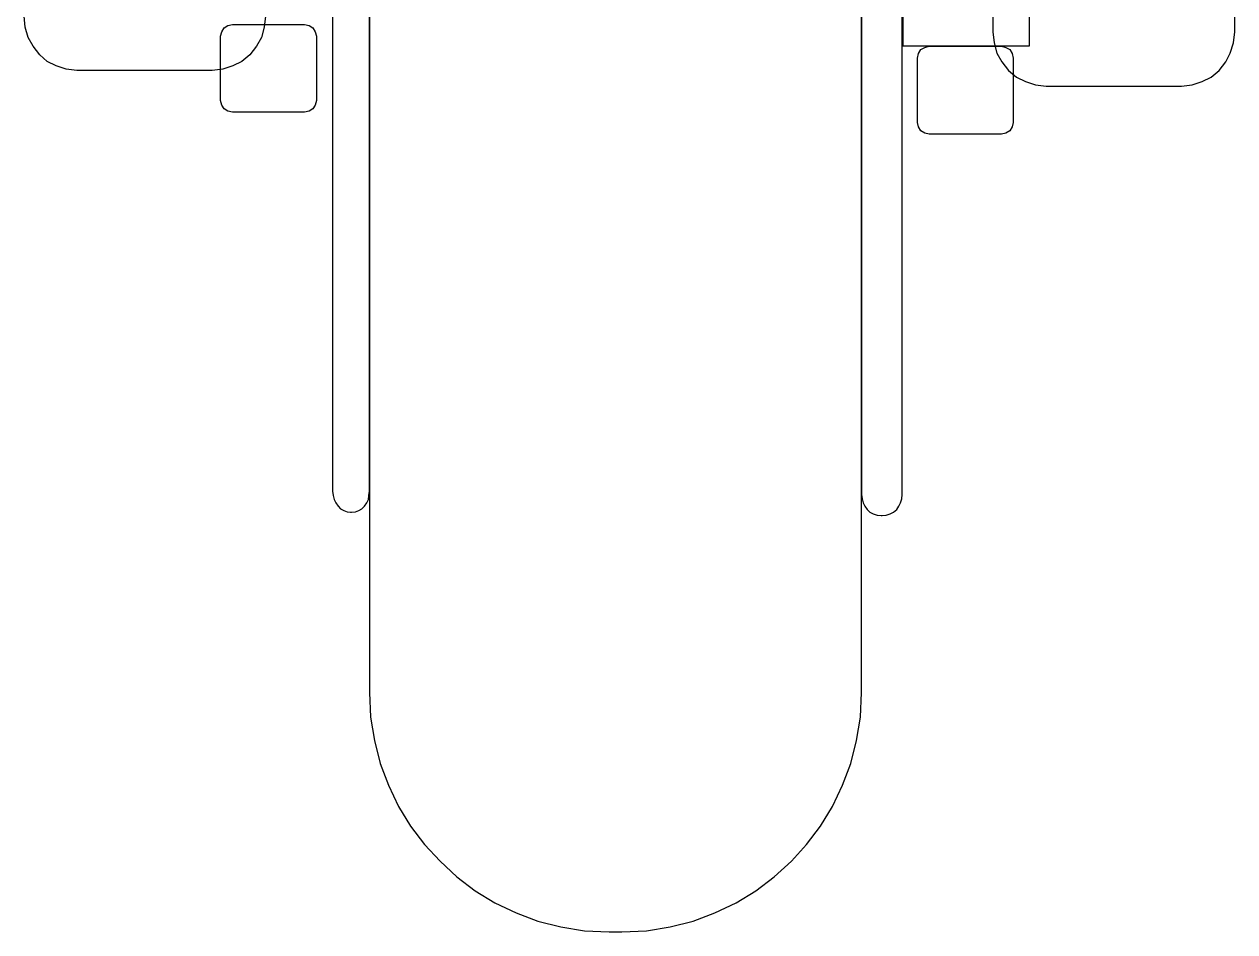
# Model space of a CAD drawing. Extents: x 81.2 to 102.2, y 189 to 198.5.
# Drawn here: x 100.74 to 101.289, y 190.519 to 190.932 of the extents above; entities that cross this region are included whole.
import ezdxf

# ---------------------------------------------------------------- set-up
doc = ezdxf.new("R2010")
doc.units = 0
doc.layers.get('0').update_dxf_attribs({"linetype": 'CONTINUOUS'})

msp = doc.modelspace()

# ---------------------------------------------------------------- linework, layer by layer
for p, q in [((101.19601, 190.92184), (101.19601, 191.44909)), ((101.13858, 191.38227), (101.13858, 190.92184)), ((100.89644, 191.37363), (100.89644, 190.6281)), ((101.11978, 190.6281), (101.11978, 191.3716)), ((100.87967, 191.30528), (100.87967, 190.71958)), ((100.89644, 190.71958), (100.89644, 191.30528)), ((101.11978, 191.30376), (101.11978, 190.71806)), ((101.13833, 190.71806), (101.13833, 191.30376)), ((101.17949, 191.05753), (101.17949, 190.9282)), ((101.28927, 190.9282), (101.28927, 191.05753)), ((100.74017, 190.93023), (100.73966, 190.93531)), ((100.84917, 190.93531), (100.84867, 190.93023)), ((100.74144, 190.92566), (100.74017, 190.93023)), ((100.82935, 190.9282), (100.83037, 190.92998)), ((100.83037, 190.92998), (100.83215, 190.93099)), ((100.83215, 190.93099), (100.83418, 190.9315)), ((100.83418, 190.9315), (100.86696, 190.9315)), ((100.84867, 190.93023), (100.8474, 190.92566)), ((100.86696, 190.9315), (100.86899, 190.93099)), ((100.86899, 190.93099), (100.87077, 190.92998)), ((100.87077, 190.92998), (100.87179, 190.9282)), ((100.74372, 190.92159), (100.74144, 190.92566)), ((100.82885, 190.92616), (100.82935, 190.9282)), ((100.82885, 190.89694), (100.82885, 190.92616)), ((100.8474, 190.92566), (100.84511, 190.92159)), ((100.87179, 190.9282), (100.8723, 190.92616)), ((100.8723, 190.92616), (100.8723, 190.89694)), ((101.17949, 190.9282), (101.18, 190.92312)), ((101.28876, 190.92312), (101.28927, 190.9282)), ((100.74677, 190.91778), (100.74372, 190.92159)), ((100.84511, 190.92159), (100.84206, 190.91778)), ((101.13858, 190.92184), (101.19601, 190.92184)), ((101.14519, 190.91625), (101.1457, 190.91829)), ((101.1457, 190.91829), (101.14672, 190.92007)), ((101.14672, 190.92007), (101.14849, 190.92108)), ((101.14849, 190.92108), (101.15053, 190.92159)), ((101.15053, 190.92159), (101.18331, 190.92159)), ((101.18, 190.92312), (101.18127, 190.91854)), ((101.18127, 190.91854), (101.18356, 190.91448)), ((101.18331, 190.92159), (101.18534, 190.92108)), ((101.18534, 190.92108), (101.18712, 190.92007)), ((101.18712, 190.92007), (101.18813, 190.91829)), ((101.18813, 190.91829), (101.18864, 190.91625)), ((101.2852, 190.91448), (101.28723, 190.91854)), ((101.28723, 190.91854), (101.28876, 190.92312)), ((100.75008, 190.91473), (100.74677, 190.91778)), ((100.75414, 190.9127), (100.75008, 190.91473)), ((100.75871, 190.91117), (100.75414, 190.9127)), ((100.83444, 190.9127), (100.82986, 190.91117)), ((100.8385, 190.91473), (100.83444, 190.9127)), ((100.84206, 190.91778), (100.8385, 190.91473)), ((101.14519, 190.88703), (101.14519, 190.91625)), ((101.18356, 190.91448), (101.18661, 190.91066)), ((101.18864, 190.91625), (101.18864, 190.88703)), ((101.28215, 190.91066), (101.2852, 190.91448)), ((100.76354, 190.91066), (100.75871, 190.91117)), ((100.82503, 190.91066), (100.76354, 190.91066)), ((100.82986, 190.91117), (100.82503, 190.91066)), ((101.18661, 190.91066), (101.19017, 190.90761)), ((101.19017, 190.90761), (101.19423, 190.90558)), ((101.27453, 190.90558), (101.27859, 190.90761)), ((101.27859, 190.90761), (101.28215, 190.91066)), ((101.19423, 190.90558), (101.19881, 190.90406)), ((101.19881, 190.90406), (101.20363, 190.90355)), ((101.20363, 190.90355), (101.26513, 190.90355)), ((101.26513, 190.90355), (101.26995, 190.90406)), ((101.26995, 190.90406), (101.27453, 190.90558)), ((100.82935, 190.89491), (100.82885, 190.89694)), ((100.8723, 190.89694), (100.87179, 190.89491)), ((100.83037, 190.89313), (100.82935, 190.89491)), ((100.83215, 190.89211), (100.83037, 190.89313)), ((100.83418, 190.89161), (100.83215, 190.89211)), ((100.86696, 190.89161), (100.83418, 190.89161)), ((100.86899, 190.89211), (100.86696, 190.89161)), ((100.87077, 190.89313), (100.86899, 190.89211)), ((100.87179, 190.89491), (100.87077, 190.89313)), ((101.1457, 190.885), (101.14519, 190.88703)), ((101.18864, 190.88703), (101.18813, 190.885)), ((101.14672, 190.88322), (101.1457, 190.885)), ((101.14849, 190.8822), (101.14672, 190.88322)), ((101.15053, 190.8817), (101.14849, 190.8822)), ((101.18331, 190.8817), (101.15053, 190.8817)), ((101.18534, 190.8822), (101.18331, 190.8817)), ((101.18712, 190.88322), (101.18534, 190.8822)), ((101.18813, 190.885), (101.18712, 190.88322)), ((100.87967, 190.71958), (100.87992, 190.71755)), ((100.87992, 190.71755), (100.88043, 190.71577)), ((100.88043, 190.71577), (100.88119, 190.71424)), ((100.89517, 190.71424), (100.89593, 190.71577)), ((100.89593, 190.71577), (100.89618, 190.71755)), ((100.89618, 190.71755), (100.89644, 190.71958)), ((101.11978, 190.71806), (101.12003, 190.71602)), ((101.12003, 190.71602), (101.12054, 190.71424)), ((101.13757, 190.71424), (101.13808, 190.71602)), ((101.13808, 190.71602), (101.13833, 190.71806)), ((100.88119, 190.71424), (100.88221, 190.71272)), ((100.88221, 190.71272), (100.88322, 190.71145)), ((100.88322, 190.71145), (100.88475, 190.71069)), ((100.88475, 190.71069), (100.88627, 190.71018)), ((100.88627, 190.71018), (100.8878, 190.70993)), ((100.8878, 190.70993), (100.88831, 190.70993)), ((100.88831, 190.70993), (100.89008, 190.71018)), ((100.89008, 190.71018), (100.89161, 190.71069)), ((100.89161, 190.71069), (100.89288, 190.71145)), ((100.89288, 190.71145), (100.89415, 190.71272)), ((100.89415, 190.71272), (100.89517, 190.71424)), ((101.12054, 190.71424), (101.12131, 190.71272)), ((101.12131, 190.71272), (101.12232, 190.7112)), ((101.12232, 190.7112), (101.12359, 190.70993)), ((101.12359, 190.70993), (101.12512, 190.70916)), ((101.13274, 190.70916), (101.13426, 190.70993)), ((101.13426, 190.70993), (101.13579, 190.7112)), ((101.13579, 190.7112), (101.13681, 190.71272)), ((101.13681, 190.71272), (101.13757, 190.71424)), ((101.12512, 190.70916), (101.1269, 190.70865)), ((101.1269, 190.70865), (101.12867, 190.7084)), ((101.12867, 190.7084), (101.12918, 190.7084)), ((101.12918, 190.7084), (101.13096, 190.70865)), ((101.13096, 190.70865), (101.13274, 190.70916)), ((100.89644, 190.6281), (100.89695, 190.61692)), ((101.11927, 190.61692), (101.11978, 190.6281)), ((100.89695, 190.61692), (100.89872, 190.60625)), ((101.11749, 190.60625), (101.11927, 190.61692)), ((100.89872, 190.60625), (100.90126, 190.59583)), ((101.11495, 190.59583), (101.11749, 190.60625)), ((100.90126, 190.59583), (100.90508, 190.58592)), ((101.11114, 190.58592), (101.11495, 190.59583)), ((100.90508, 190.58592), (100.90965, 190.57627)), ((101.10657, 190.57627), (101.11114, 190.58592)), ((100.90965, 190.57627), (100.91499, 190.56738)), ((101.10123, 190.56738), (101.10657, 190.57627)), ((100.91499, 190.56738), (100.92134, 190.55899)), ((101.09488, 190.55899), (101.10123, 190.56738)), ((100.92134, 190.55899), (100.92845, 190.55137)), ((101.08802, 190.55137), (101.09488, 190.55899)), ((100.92845, 190.55137), (100.93608, 190.54425)), ((101.08014, 190.54425), (101.08802, 190.55137)), ((100.93608, 190.54425), (100.94446, 190.5379)), ((101.07176, 190.5379), (101.08014, 190.54425)), ((100.94446, 190.5379), (100.95336, 190.53256)), ((101.06286, 190.53256), (101.07176, 190.5379)), ((100.95336, 190.53256), (100.96301, 190.52799)), ((100.96301, 190.52799), (100.97292, 190.52418)), ((101.0433, 190.52418), (101.05321, 190.52799)), ((101.05321, 190.52799), (101.06286, 190.53256)), ((100.97292, 190.52418), (100.98334, 190.52164)), ((101.03289, 190.52164), (101.0433, 190.52418)), ((100.98334, 190.52164), (100.99401, 190.51986)), ((100.99401, 190.51986), (101.00519, 190.51935)), ((101.00519, 190.51935), (101.01104, 190.51935)), ((101.01104, 190.51935), (101.02222, 190.51986)), ((101.02222, 190.51986), (101.03289, 190.52164))]:
    msp.add_line(p, q)

doc.saveas('drawing.dxf')
